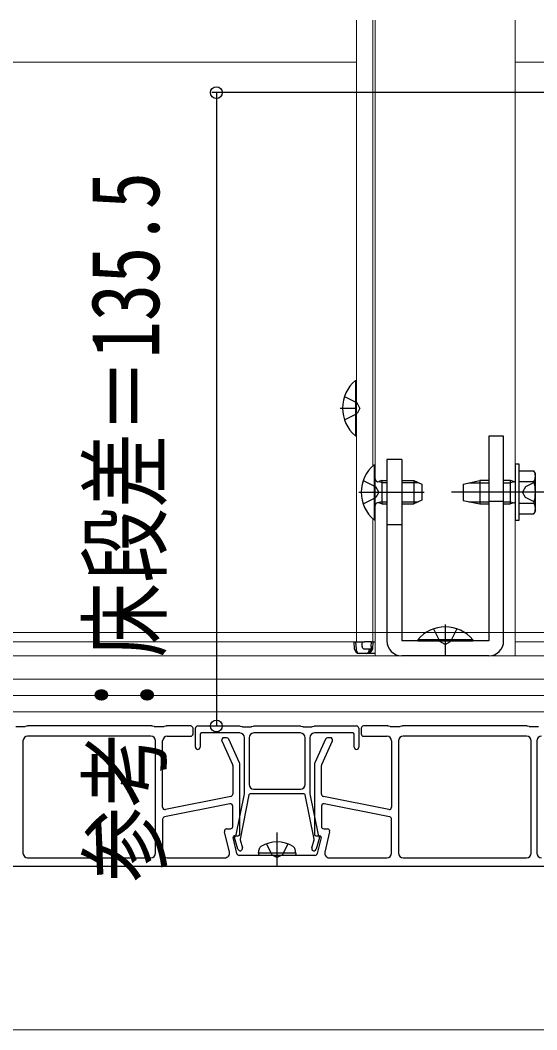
# Model space of a CAD drawing. Units: millimetres, scale not verified. Extents: x -1050 to 1050, y -1566 to 1557.
# Drawn here: x -95.5 to 15.1, y 828.8 to 1044.8 of the extents above; entities that cross this region are included whole.
import ezdxf
from ezdxf.enums import TextEntityAlignment as Align

# ---------------------------------------------------------------- set-up
doc = ezdxf.new("R2010")
doc.units = ezdxf.units.MM
doc.header["$LTSCALE"] = 8
doc.layers.add('0-4_YKK_12', color=2, linetype='Continuous', lineweight=18)
doc.layers.add('0-5_YKK_13', color=4, linetype='Continuous')
doc.layers.add('0-6_YKK_D', color=6, linetype='Continuous')
doc.styles.add('ＭＳ ゴシック', font='')
doc.styles.get('ＭＳ ゴシック').set_extended_font_data('MS Gothic')

msp = doc.modelspace()

# ---------------------------------------------------------------- linework, layer by layer
at = {"layer": '0-4_YKK_12'}
for p, q in [((-23.5, 1044.8), (-23.5, 911.8)), ((-20, 1044.8), (-20, 949.48)), ((-19.5, 1044.8), (-19.5, 908.801)), ((10.5, 1044.8), (10.5, 908.801)), ((-23.5, 1035.8), (-395.5, 1035.8)), ((48.5, 1035.8), (10.5, 1035.8)), ((-20, 938.123), (-20, 911.8)), ((54, 913.8), (-714.944, 913.8)), ((-23.5, 911.8), (-395.5, 911.8)), ((-19.5, 911.8), (-23.5, 911.8)), ((48.5, 911.8), (10.5, 911.8)), ((-330.367, 908.801), (55.317, 908.801)), ((-330.061, 903.801), (54.617, 903.801)), ((54.617, 900.301), (-285.122, 900.301)), ((55.035, 896.801), (-300, 896.801)), ((-376, 863.801), (92.5, 863.801)), ((-376, 828.801), (92.5, 828.801))]:
    msp.add_line(p, q, dxfattribs=at)
at = {"layer": '0-5_YKK_13'}
for p, q in [((-23.748, 967.7), (-23.5, 967.7)), ((-23.748, 967.7), (-23.748, 955.9)), ((-23.5, 955.9), (-23.5, 967.7)), ((-26.083, 964.3), (-23.365, 962.945)), ((-27, 961.8), (-23.5, 961.8)), ((-22.756, 961.8), (-23.365, 962.945)), ((-22.756, 961.8), (-23.365, 960.655)), ((-26.083, 959.3), (-23.365, 960.655)), ((-23.748, 955.9), (-23.5, 955.9)), ((4.8, 955.801), (4.8, 912.001)), ((8, 955.801), (4.8, 955.801)), ((8, 912.001), (8, 955.801)), ((-17, 950.801), (-17, 912.001)), ((-13.8, 950.801), (-17, 950.801)), ((-13.8, 950.801), (-13.8, 912.001)), ((-19.748, 949.701), (-19.5, 949.701)), ((-19.748, 949.701), (-19.748, 937.901)), ((-19.5, 937.901), (-19.5, 949.701)), ((11.3, 948.42), (14.443, 948.42)), ((11.3, 939.183), (11.3, 948.42)), ((14.8, 947.801), (14.443, 948.42)), ((-22.083, 946.301), (-19.365, 944.946)), ((-18.1, 946.301), (-18.695, 946.085)), ((-18.1, 946.301), (-18.1, 941.301)), ((-18.1, 946.301), (-17, 946.301)), ((-13.8, 946.301), (-11.2, 946.301)), ((-11.2, 946.301), (-9.5, 945.501)), ((-11.2, 946.301), (-11.2, 941.301)), ((-0.7, 945.551), (2.9, 946.301)), ((4.8, 946.301), (2.9, 946.301)), ((2.9, 946.301), (2.9, 941.301)), ((9.5, 946.301), (8, 946.301)), ((10.342, 946.058), (9.5, 946.301)), ((9.5, 941.301), (9.5, 946.301)), ((11.3, 941.301), (11.3, 946.301)), ((11.3, 946.111), (14.443, 946.111)), ((14.8, 939.801), (14.8, 947.801)), ((-18.756, 943.801), (-19.365, 944.946)), ((-18.1, 945.868), (-19.023, 946.062)), ((-18.1, 945.868), (-17, 945.868)), ((-13.8, 945.868), (-10.28, 945.868)), ((-9.5, 945.501), (-9.5, 942.101)), ((-0.7, 945.551), (-0.7, 942.051)), ((0.567, 945.815), (4.8, 945.815)), ((8, 945.815), (9.5, 945.815)), ((10.342, 946.058), (9.5, 945.815)), ((10.342, 946.058), (10.5, 946.058)), ((-23, 943.801), (-9, 943.801)), ((-22.083, 941.301), (-19.365, 942.656)), ((-18.756, 943.801), (-19.365, 942.656)), ((-9.5, 942.101), (-11.2, 941.301)), ((17.3, 943.801), (-3.2, 943.801)), ((-0.7, 942.051), (2.9, 941.301)), ((0.567, 941.787), (4.8, 941.787)), ((8, 941.801), (4.8, 941.801)), ((8, 941.787), (9.5, 941.787)), ((9.5, 941.787), (10.342, 941.544)), ((-18.1, 941.734), (-19.023, 941.541)), ((-18.1, 941.301), (-18.695, 941.518)), ((-18.1, 941.734), (-17, 941.734)), ((-18.1, 941.301), (-17, 941.301)), ((-13.8, 941.734), (-10.28, 941.734)), ((-13.8, 941.301), (-11.2, 941.301)), ((2.9, 941.301), (4.8, 941.301)), ((8, 941.301), (9.5, 941.301)), ((10.342, 941.544), (9.5, 941.301)), ((10.342, 941.544), (10.5, 941.544)), ((11.3, 941.492), (14.443, 941.492)), ((14.8, 939.801), (14.443, 939.183)), ((-19.748, 937.901), (-19.5, 937.901)), ((11.3, 939.183), (14.443, 939.183)), ((-13.8, 936.801), (-17, 936.801)), ((-7, 914.584), (-5.645, 911.867)), ((-4.5, 915.501), (-4.5, 908.801)), ((-2, 914.584), (-3.355, 911.867)), ((-23.701, 911.8), (-23.605, 910.239)), ((-23.701, 911.8), (-22.3, 911.8)), ((-22.3, 910.8), (-22.3, 911.8)), ((-22.3, 911.8), (-21.8, 911.8)), ((-20.3, 911.8), (-19.5, 911.8)), ((-20.001, 911.8), (-20.096, 910.239)), ((-20.001, 911.8), (-20, 911.8)), ((4.8, 912.001), (-13.8, 912.001)), ((-10.4, 912.249), (-10.4, 912.001)), ((1.4, 912.249), (-10.4, 912.249)), ((-10.4, 912.001), (1.4, 912.001)), ((-4.5, 911.258), (-5.645, 911.867)), ((-4.5, 911.258), (-3.355, 911.867)), ((1.4, 912.249), (1.4, 912.001)), ((-21.8, 910.3), (-20.691, 910.3)), ((-20.695, 910.239), (-20.691, 910.3)), ((-20.691, 910.3), (-20.392, 910.3)), ((-20.392, 910.3), (-20.395, 910.239)), ((-20.361, 910.8), (-20.392, 910.3)), ((-21.394, 909.3), (-22.906, 909.3)), ((-19.5, 909.3), (-21.394, 909.3)), ((4.8, 908.801), (-13.8, 908.801)), ((-94.573, 893.651), (-96.427, 893.651)), ((-94.07, 893.78), (-94.43, 893.673)), ((-67.323, 893.801), (-93.927, 893.801)), ((-66.82, 893.673), (-67.18, 893.78)), ((-64.823, 893.651), (-66.677, 893.651)), ((-64.32, 893.78), (-64.68, 893.673)), ((-59, 893.801), (-64.177, 893.801)), ((-58.5, 892.101), (-58.5, 893.301)), ((-58, 889.301), (-58, 893.301)), ((-57.5, 893.801), (-48.573, 893.801)), ((-48.5, 892.301), (-56.7, 892.301)), ((-48.43, 893.78), (-48.07, 893.673)), ((-47.927, 893.651), (-46.073, 893.651)), ((-45.93, 893.673), (-45.57, 893.78)), ((-45.427, 893.801), (-35.573, 893.801)), ((-35.43, 893.78), (-35.07, 893.673)), ((-34.927, 893.651), (-33.073, 893.651)), ((-32.93, 893.673), (-32.57, 893.78)), ((-24.3, 892.301), (-32.5, 892.301)), ((-32.427, 893.801), (-23.5, 893.801)), ((-23, 893.301), (-23, 889.301)), ((-22.5, 893.301), (-22.5, 892.101)), ((-16.823, 893.801), (-22, 893.801)), ((-16.32, 893.673), (-16.68, 893.78)), ((-14.323, 893.651), (-16.177, 893.651)), ((-13.82, 893.78), (-14.18, 893.673)), ((12.927, 893.801), (-13.677, 893.801)), ((13.43, 893.673), (13.07, 893.78)), ((15.427, 893.651), (13.573, 893.651)), ((-94.9, 890.601), (-94.9, 866.601)), ((-67.5, 891.601), (-93.9, 891.601)), ((-66.5, 866.601), (-66.5, 890.601)), ((-65, 876.411), (-65, 890.601)), ((-64, 891.601), (-59, 891.601)), ((-57, 892.001), (-57, 889.301)), ((-52.326, 890.595), (-50.045, 885.575)), ((-51.322, 891.301), (-51.871, 891.301)), ((-48.545, 885.9), (-50.867, 891.008)), ((-47.5, 879.331), (-47.5, 891.301)), ((-46.5, 891.301), (-46.5, 881.301)), ((-34.5, 881.301), (-34.5, 891.301)), ((-33.5, 891.301), (-33.5, 879.331)), ((-30.133, 891.008), (-32.455, 885.889)), ((-30.955, 885.565), (-28.673, 890.595)), ((-29.129, 891.301), (-29.678, 891.301)), ((-24, 889.301), (-24, 892.001)), ((-22, 891.601), (-17, 891.601)), ((-16, 890.601), (-16, 876.411)), ((-14.5, 890.601), (-14.5, 866.601)), ((12.9, 891.601), (-13.5, 891.601)), ((13.9, 866.601), (13.9, 890.601)), ((15.1, 890.601), (15.1, 866.601)), ((-48.5, 870.601), (-48.5, 885.693)), ((-32.5, 885.683), (-32.5, 870.601)), ((-50, 885.368), (-50, 879.211)), ((-31, 879.211), (-31, 885.358)), ((-49.263, 870.485), (-47.506, 879.272)), ((-34.766, 879.301), (-46.234, 879.301)), ((-45.5, 880.301), (-35.5, 880.301)), ((-33.494, 879.272), (-31.737, 870.485)), ((-50.598, 877.152), (-64.598, 874.352)), ((-50.402, 878.721), (-64.402, 875.921)), ((-46.528, 879.06), (-48.421, 869.6)), ((-32.579, 869.6), (-34.472, 879.06)), ((-16.598, 875.921), (-30.598, 878.721)), ((-16.402, 874.352), (-30.402, 877.152)), ((-50, 872.301), (-50, 876.662)), ((-31, 876.662), (-31, 872.301)), ((-65, 873.862), (-65, 866.601)), ((-16, 866.601), (-16, 873.862)), ((-50.716, 866.833), (-51.752, 871.186)), ((-51.266, 871.801), (-50.5, 871.801)), ((-40.5, 863.656), (-40.5, 871.001)), ((-30.5, 871.801), (-29.734, 871.801)), ((-29.248, 871.186), (-30.284, 866.833)), ((-49.091, 866.486), (-49.912, 869.932)), ((-49.62, 870.301), (-48.8, 870.301)), ((-48.88, 867.463), (-49.586, 869.912)), ((-48.415, 869.458), (-47.92, 867.74)), ((-33.08, 867.74), (-32.585, 869.458)), ((-32.2, 870.301), (-31.38, 870.301)), ((-31.414, 869.912), (-32.12, 867.463)), ((-31.088, 869.932), (-31.909, 866.486)), ((-44.5, 866.601), (-44.359, 867.404)), ((-36.5, 866.601), (-44.5, 866.601)), ((-44.5, 866.601), (-44.412, 866.101)), ((-36.5, 866.601), (-36.641, 867.404)), ((-36.5, 866.601), (-36.588, 866.101)), ((-93.9, 865.601), (-67.5, 865.601)), ((-64, 865.601), (-51.689, 865.601)), ((-41.02, 866.101), (-48.605, 866.101)), ((-36.588, 866.101), (-44.412, 866.101)), ((-32.395, 866.101), (-39.98, 866.101)), ((-29.311, 865.601), (-17, 865.601)), ((-13.5, 865.601), (12.9, 865.601)), ((-125.5, 863.801), (71, 863.801))]:
    msp.add_line(p, q, dxfattribs=at)
msp.add_lwpolyline([(10.5, 949.801), (10.5, 937.801), (11.3, 937.801), (11.3, 949.801)], close=True, dxfattribs=at)
for points in [[(14.8, 946.001), (12.647, 944.951), (12.036, 943.801)], [(14.8, 941.601), (12.647, 942.651), (12.036, 943.801)], [(-23.905, 910.239), (-24, 911.8), (-23.701, 911.8)], [(-20.361, 910.8), (-20.3, 911.8), (-21.8, 911.8)], [(-35.5, 892.301), (-40.5, 892.301), (-45.5, 892.301)], [(-42.8, 868.581), (-41.645, 866.264), (-40.5, 865.656)], [(-38.2, 868.581), (-39.355, 866.264), (-40.5, 865.656)]]:
    msp.add_lwpolyline(points, dxfattribs=at)
for centre, radius, start, end in [((-18.8, 961.8), 7.7, 129.98312, 230.01688), ((-14.8, 943.801), 7.7, 129.98312, 230.01688), ((12.755, 947.266), 2.045, 325.61575, 34.38425), ((-18.9, 946.649), 0.6, 180, 289.96957), ((7.157, 943.801), 7.643, 342.41205, 17.58795), ((-18.9, 940.954), 0.6, 70.03043, 180), ((12.755, 940.337), 2.045, 325.61575, 34.38425), ((-4.5, 907.301), 7.7, 39.98312, 140.01688), ((-13.8, 912.001), 3.2, 180, 270), ((4.8, 912.001), 3.2, 270, 0), ((-22.906, 910.3), 1, 183.5, 270), ((-21.8, 910.8), 0.5, 180, 270), ((-21.394, 910.3), 1, 270, 356.5), ((-94.573, 894.151), 0.5, 270, 286.69924), ((-93.927, 893.301), 0.5, 90, 106.69924), ((-67.323, 893.301), 0.5, 73.30076, 90), ((-66.677, 894.151), 0.5, 253.30076, 270), ((-64.823, 894.151), 0.5, 270, 286.69924), ((-64.177, 893.301), 0.5, 90, 106.69924), ((-59, 893.301), 0.5, 0, 90), ((-59, 892.101), 0.5, 270, 0), ((-57.5, 893.301), 0.5, 90, 180), ((-56.7, 892.001), 0.3, 90, 180), ((-48.573, 893.301), 0.5, 73.30076, 90), ((-48.5, 891.301), 1, 0, 90), ((-47.927, 894.151), 0.5, 253.30076, 270), ((-45.5, 891.301), 1, 90, 180), ((-46.073, 894.151), 0.5, 270, 286.69924), ((-45.427, 893.301), 0.5, 90, 106.69924), ((-35.573, 893.301), 0.5, 73.30076, 90), ((-35.5, 891.301), 1, 0, 90), ((-34.927, 894.151), 0.5, 253.30076, 270), ((-32.5, 891.301), 1, 90, 180), ((-33.073, 894.151), 0.5, 270, 286.69924), ((-32.427, 893.301), 0.5, 90, 106.69924), ((-24.3, 892.001), 0.3, 360, 90), ((-23.5, 893.301), 0.5, 0, 90), ((-22, 893.301), 0.5, 90, 180), ((-22, 892.101), 0.5, 180, 270), ((-16.823, 893.301), 0.5, 73.30076, 90), ((-16.177, 894.151), 0.5, 253.30076, 270), ((-14.323, 894.151), 0.5, 270, 286.69924), ((-13.677, 893.301), 0.5, 90, 106.69924), ((12.927, 893.301), 0.5, 73.30076, 90), ((13.573, 894.151), 0.5, 253.30076, 270), ((-93.9, 890.601), 1, 90, 180), ((-67.5, 890.601), 1, 360, 90), ((-64, 890.601), 1, 90, 180), ((-51.871, 890.801), 0.5, 90, 204.44395), ((-51.322, 890.801), 0.5, 24.44395, 90), ((-29.678, 890.801), 0.5, 90, 155.5983), ((-29.129, 890.801), 0.5, 335.5983, 90), ((-17, 890.601), 1, 0, 90), ((-13.5, 890.601), 1, 90, 180), ((12.9, 890.601), 1, 0, 90), ((16.1, 890.601), 1, 90, 180), ((-57.5, 889.301), 0.5, 180, 270), ((-57.5, 889.301), 0.5, 270, 0), ((-23.5, 889.301), 0.5, 180, 270), ((-23.5, 889.301), 0.5, 270, 0), ((-49, 885.693), 0.5, 0, 24.44395), ((-32, 885.683), 0.5, 155.5983, 180), ((-50.5, 885.368), 0.5, 360, 24.44395), ((-30.5, 885.358), 0.5, 155.5983, 180), ((-45.5, 881.301), 1, 180, 270), ((-35.5, 881.301), 1, 270, 360), ((-50.5, 879.211), 0.5, 281.30993, 0), ((-47.8, 879.331), 0.3, 348.69007, 0), ((-46.234, 879.001), 0.3, 90, 168.69007), ((-34.766, 879.001), 0.3, 11.30993, 90), ((-33.2, 879.331), 0.3, 180, 191.30993), ((-30.5, 879.211), 0.5, 180, 258.69007), ((-50.5, 876.662), 0.5, 0, 101.30993), ((-30.5, 876.662), 0.5, 78.69007, 180), ((-64.5, 876.411), 0.5, 180, 281.30993), ((-16.5, 876.411), 0.5, 258.69007, 0), ((-64.5, 873.862), 0.5, 101.30993, 180), ((-16.5, 873.862), 0.5, 0, 78.69007), ((-51.266, 871.301), 0.5, 90, 193.3925), ((-50.5, 872.301), 0.5, 270, 0), ((-49.558, 870.543), 0.3, 296.01796, 348.69007), ((-48.8, 870.601), 0.3, 270, 0), ((-32.2, 870.601), 0.3, 180, 270), ((-31.442, 870.543), 0.3, 191.30993, 243.98204), ((-30.5, 872.301), 0.5, 180, 270), ((-29.734, 871.301), 0.5, 346.6075, 90), ((-49.62, 870.001), 0.3, 90, 193.3925), ((-49.3, 870.002), 0.3, 114.827, 197.33887), ((-48.126, 869.541), 0.3, 168.69007, 196.079), ((-40.5, 862.501), 6.5, 57.94412, 122.05588), ((-32.874, 869.541), 0.3, 343.921, 11.30993), ((-31.7, 870.002), 0.3, 342.66113, 65.173), ((-31.38, 870.001), 0.3, 346.6075, 90), ((-93.9, 866.601), 1, 180, 270), ((-67.5, 866.601), 1, 270, 360), ((-64, 866.601), 1, 180, 270), ((-51.689, 866.601), 1, 270, 13.3925), ((-48.605, 866.601), 0.5, 193.3925, 270), ((-48.4, 867.601), 0.5, 196.079, 16.079), ((-43.472, 867.248), 0.9, 122.05588, 170), ((-37.528, 867.248), 0.9, 10, 57.94412), ((-32.6, 867.601), 0.5, 163.921, 343.921), ((-32.395, 866.601), 0.5, 270, 346.6075), ((-29.311, 866.601), 1, 166.6075, 270), ((-17, 866.601), 1, 270, 0), ((-13.5, 866.601), 1, 180, 270), ((12.9, 866.601), 1, 270, 0), ((16.1, 866.601), 1, 180, 270), ((-41.02, 865.801), 0.3, 30, 90), ((-40.5, 866.101), 0.3, 210, 330), ((-39.98, 865.801), 0.3, 90, 150)]:
    msp.add_arc(centre, radius, start, end, dxfattribs=at)
for centre, major_axis, ratio, start_param, end_param in [((-22.906, 910.3), (0, -1), 0.7, 4.7734755, 6.2831853), ((-21.394, 910.3), (0, -1), 0.7, 6.2831853, 7.7928951), ((-21.394, 910.3), (-1.3, 0), 0.769231, 1.5707963, 3.0805061)]:
    msp.add_ellipse(centre, major_axis=major_axis, ratio=ratio, start_param=start_param, end_param=end_param, dxfattribs=at)
at = {"layer": '0-6_YKK_D'}
for p, q in [((141, 1029.301), (-54.5, 1029.301)), ((-53.5, 1029.301), (-53.5, 893.801))]:
    msp.add_line(p, q, dxfattribs=at)
for centre in [(-53.5, 1029.301), (-53.5, 893.801)]:
    msp.add_circle(centre, 1.275, dxfattribs=at)

# ---------------------------------------------------------------- texts
at = {"layer": '0-6_YKK_D', "style": 'ＭＳ ゴシック', "width": 0.8}
msp.add_text('参考：床段差＝135.5', height=14.66, rotation=90, dxfattribs=at).set_placement((-61.341, 860.461), align=Align.BOTTOM_LEFT)

doc.saveas('drawing.dxf')
